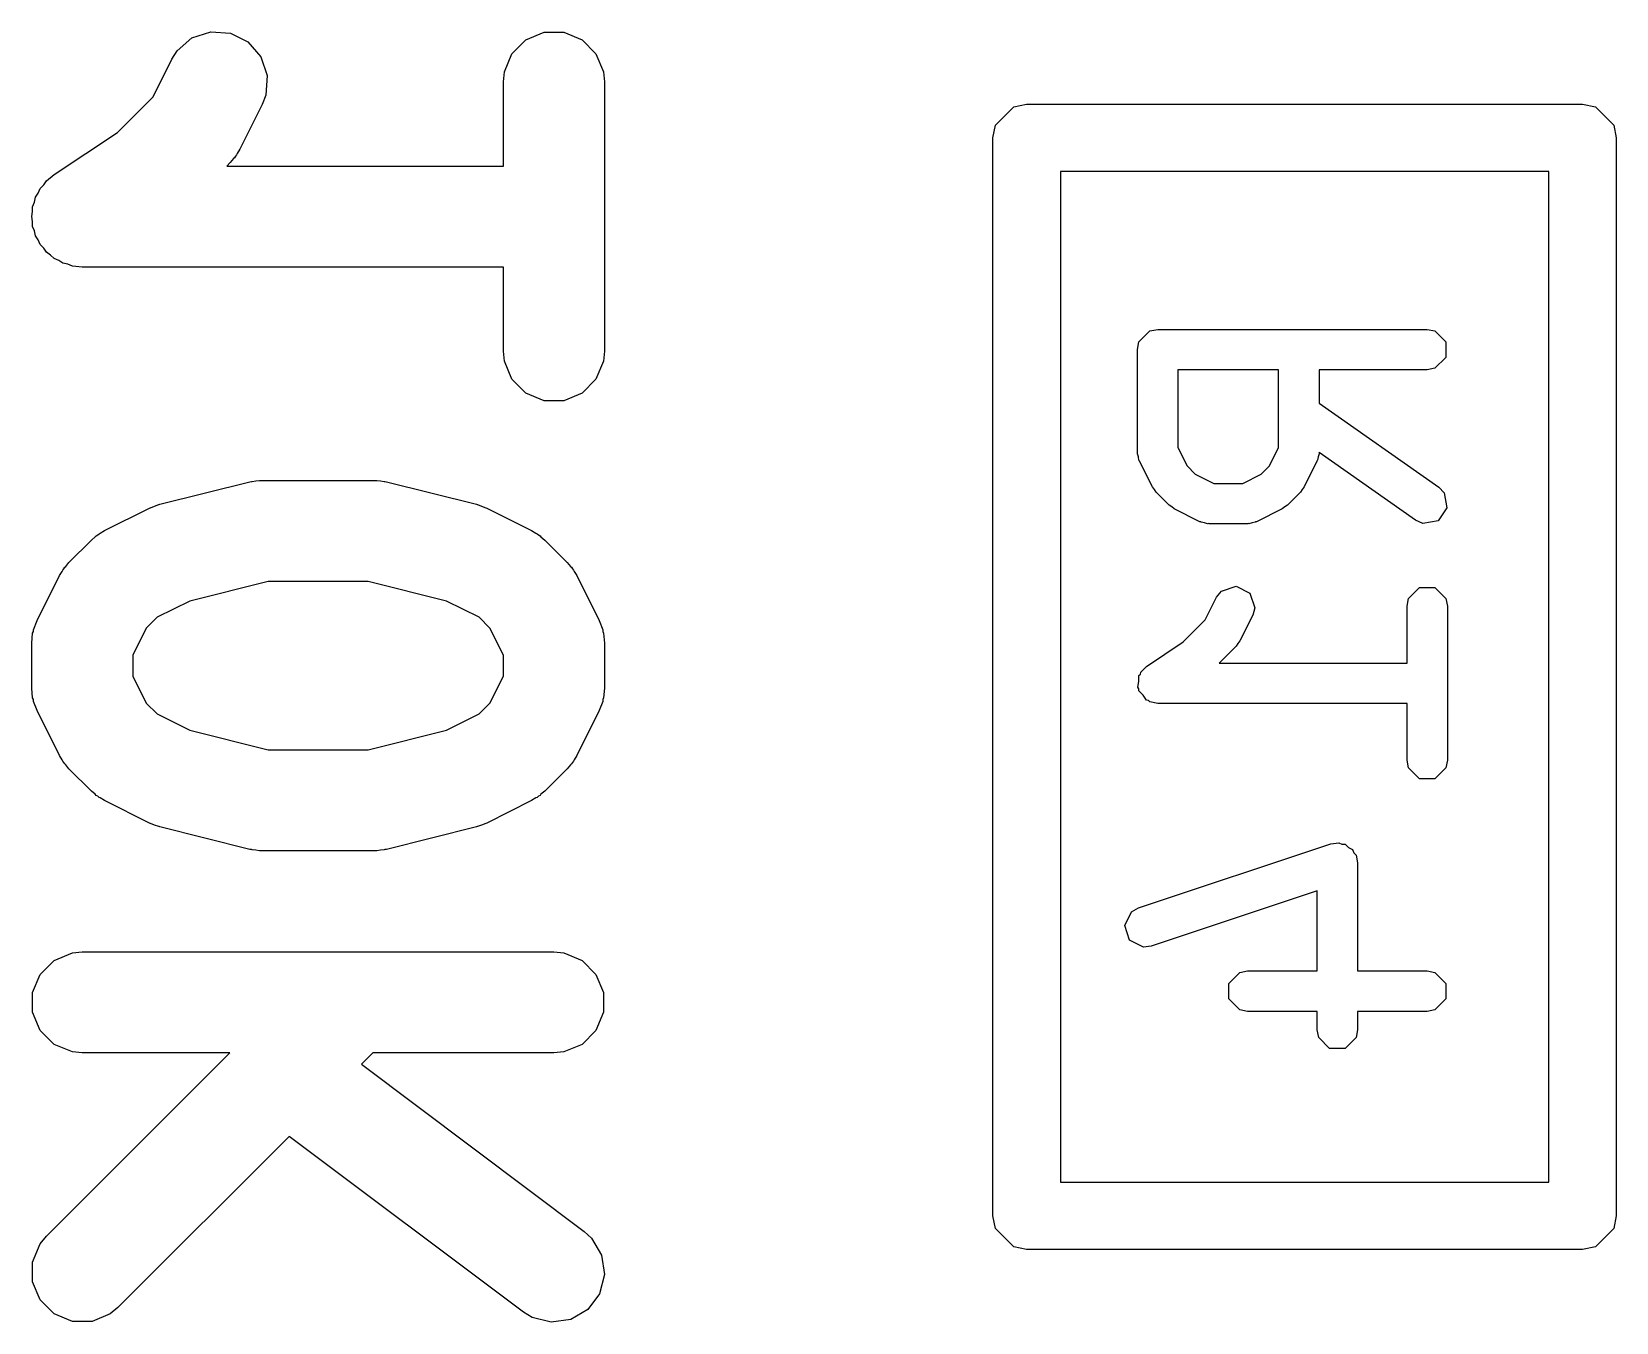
# Model space of a CAD drawing. Extents: x 0.5 to 3.31, y -7.84 to -5.91.
# Drawn here: x 2.1706 to 2.2632, y -6.9662 to -6.8908 of the extents above; entities that cross this region are included whole.
import ezdxf

# ---------------------------------------------------------------- set-up
doc = ezdxf.new("R2010")
doc.units = 0
doc.header["$MEASUREMENT"] = 0
doc.layers.add('BLACK', color=7, linetype='CONTINUOUS')

msp = doc.modelspace()

# ---------------------------------------------------------------- linework, layer by layer
at = {"layer": 'BLACK', "linetype": 'CONTINUOUS'}
for p, q in [((2.179125, -6.891893), (2.179996, -6.891138)), ((2.179996, -6.891138), (2.181089, -6.890774)), ((2.181089, -6.890774), (2.182238, -6.890855)), ((2.182238, -6.890855), (2.183268, -6.891371)), ((2.183268, -6.891371), (2.184023, -6.892241)), ((2.198688, -6.892063), (2.199503, -6.891248)), ((2.199503, -6.891248), (2.200567, -6.890807)), ((2.200567, -6.890807), (2.201719, -6.890807)), ((2.201719, -6.890807), (2.202784, -6.891248)), ((2.202784, -6.891248), (2.203598, -6.892063)), ((2.177719, -6.894579), (2.178817, -6.892383)), ((2.178817, -6.892383), (2.179125, -6.891893)), ((2.184023, -6.892241), (2.184388, -6.893334)), ((2.198247, -6.893127), (2.198688, -6.892063)), ((2.203598, -6.892063), (2.204039, -6.893127)), ((2.19819, -6.893703), (2.198247, -6.893127)), ((2.204039, -6.893127), (2.204096, -6.893703)), ((2.184388, -6.893334), (2.184306, -6.894483)), ((2.19819, -6.898625), (2.19819, -6.893703)), ((2.204096, -6.893703), (2.204096, -6.909451)), ((2.17564, -6.896658), (2.177719, -6.894579)), ((2.184099, -6.895024), (2.182787, -6.897649)), ((2.184306, -6.894483), (2.184099, -6.895024)), ((2.226941, -6.896231), (2.228007, -6.895166)), ((2.228007, -6.895166), (2.22876, -6.895016)), ((2.22876, -6.895016), (2.26124, -6.895016)), ((2.26124, -6.895016), (2.261993, -6.895166)), ((2.261993, -6.895166), (2.263059, -6.896231)), ((2.171946, -6.899121), (2.17564, -6.896658)), ((2.226791, -6.896984), (2.226941, -6.896231)), ((2.226791, -6.959976), (2.226791, -6.896984)), ((2.263059, -6.896231), (2.263209, -6.896984)), ((2.263209, -6.896984), (2.263209, -6.959976)), ((2.182631, -6.897896), (2.182601, -6.897969)), ((2.182787, -6.897649), (2.182631, -6.897896)), ((2.182234, -6.898416), (2.182025, -6.898625)), ((2.182025, -6.898625), (2.19819, -6.898625)), ((2.182419, -6.898189), (2.182234, -6.898416)), ((2.182478, -6.898138), (2.182419, -6.898189)), ((2.182534, -6.89805), (2.182478, -6.898138)), ((2.182601, -6.897969), (2.182534, -6.89805)), ((2.171129, -6.899937), (2.171336, -6.89973)), ((2.171336, -6.89973), (2.171498, -6.899487)), ((2.171498, -6.899487), (2.171941, -6.899124)), ((2.171941, -6.899124), (2.171944, -6.899122)), ((2.171944, -6.899122), (2.171946, -6.899121)), ((2.171944, -6.899122), (2.171944, -6.899122)), ((2.230728, -6.898953), (2.230728, -6.958008)), ((2.259272, -6.898953), (2.230728, -6.898953)), ((2.259272, -6.958008), (2.259272, -6.898953)), ((2.1708, -6.900731), (2.170857, -6.900445)), ((2.170857, -6.900445), (2.171018, -6.900204)), ((2.171018, -6.900204), (2.171129, -6.899937)), ((2.170631, -6.901574), (2.170688, -6.901291)), ((2.170688, -6.901861), (2.170631, -6.901574)), ((2.170688, -6.901001), (2.1708, -6.900731)), ((2.170688, -6.901291), (2.170688, -6.901001)), ((2.170688, -6.902153), (2.170688, -6.901861)), ((2.170799, -6.902421), (2.170688, -6.902153)), ((2.170855, -6.902705), (2.170799, -6.902421)), ((2.171017, -6.902948), (2.170855, -6.902705)), ((2.171129, -6.903218), (2.171017, -6.902948)), ((2.171333, -6.903422), (2.171129, -6.903218)), ((2.171494, -6.903663), (2.171333, -6.903422)), ((2.171737, -6.903826), (2.171494, -6.903663)), ((2.171944, -6.904033), (2.171737, -6.903826)), ((2.172211, -6.904143), (2.171944, -6.904033)), ((2.172451, -6.904304), (2.172211, -6.904143)), ((2.172738, -6.904362), (2.172451, -6.904304)), ((2.173008, -6.904473), (2.172738, -6.904362)), ((2.173578, -6.90453), (2.173008, -6.904473)), ((2.173581, -6.90453), (2.173578, -6.90453)), ((2.173582, -6.90453), (2.173581, -6.90453)), ((2.173584, -6.90453), (2.173582, -6.90453)), ((2.19819, -6.90453), (2.173584, -6.90453)), ((2.19819, -6.909451), (2.19819, -6.90453)), ((2.235233, -6.909358), (2.235323, -6.908906)), ((2.235323, -6.908906), (2.235962, -6.908267)), ((2.235962, -6.908267), (2.236414, -6.908177)), ((2.236414, -6.908177), (2.252162, -6.908177)), ((2.252162, -6.908177), (2.252614, -6.908267)), ((2.252614, -6.908267), (2.253254, -6.908906)), ((2.253254, -6.908906), (2.253254, -6.90981)), ((2.198247, -6.910027), (2.19819, -6.909451)), ((2.204096, -6.909451), (2.204039, -6.910027)), ((2.235233, -6.915357), (2.235233, -6.909358)), ((2.253254, -6.90981), (2.252614, -6.910449)), ((2.198688, -6.911092), (2.198247, -6.910027)), ((2.204039, -6.910027), (2.203598, -6.911092)), ((2.243482, -6.910539), (2.237596, -6.910539)), ((2.237596, -6.910539), (2.237596, -6.915078)), ((2.243482, -6.915078), (2.243482, -6.910539)), ((2.252162, -6.910539), (2.245845, -6.910539)), ((2.245845, -6.910539), (2.245845, -6.912492)), ((2.252614, -6.910449), (2.252162, -6.910539)), ((2.199503, -6.911907), (2.198688, -6.911092)), ((2.203598, -6.911092), (2.202784, -6.911907)), ((2.200567, -6.912347), (2.199503, -6.911907)), ((2.201719, -6.912347), (2.200567, -6.912347)), ((2.202784, -6.911907), (2.201719, -6.912347)), ((2.245845, -6.912492), (2.25284, -6.917389)), ((2.235245, -6.915415), (2.235233, -6.915357)), ((2.235236, -6.915441), (2.235245, -6.915415)), ((2.235286, -6.915623), (2.235236, -6.915441)), ((2.237596, -6.915078), (2.238135, -6.916157)), ((2.242943, -6.916157), (2.243482, -6.915078)), ((2.245842, -6.915441), (2.245791, -6.915623)), ((2.245841, -6.915373), (2.245833, -6.915415)), ((2.245833, -6.915415), (2.245842, -6.915441)), ((2.251485, -6.919324), (2.245841, -6.915373)), ((2.235323, -6.915809), (2.235286, -6.915623)), ((2.235342, -6.915828), (2.235323, -6.915809)), ((2.235358, -6.915885), (2.235342, -6.915828)), ((2.236108, -6.917385), (2.235358, -6.915885)), ((2.238135, -6.916157), (2.238614, -6.916636)), ((2.242464, -6.916636), (2.242943, -6.916157)), ((2.24572, -6.915885), (2.24497, -6.917385)), ((2.245735, -6.915828), (2.24572, -6.915885)), ((2.245755, -6.915809), (2.245735, -6.915828)), ((2.245791, -6.915623), (2.245755, -6.915809)), ((2.178117, -6.918398), (2.183367, -6.917086)), ((2.183367, -6.917086), (2.183466, -6.917071)), ((2.183466, -6.917071), (2.183507, -6.917054)), ((2.183507, -6.917054), (2.183724, -6.917033)), ((2.183724, -6.917033), (2.183939, -6.917001)), ((2.183939, -6.917001), (2.183982, -6.917007)), ((2.183982, -6.917007), (2.184083, -6.916997)), ((2.184083, -6.916997), (2.190644, -6.916997)), ((2.190644, -6.916997), (2.190745, -6.917007)), ((2.190745, -6.917007), (2.190788, -6.917001)), ((2.190788, -6.917001), (2.191004, -6.917033)), ((2.191004, -6.917033), (2.19122, -6.917054)), ((2.19122, -6.917054), (2.191261, -6.917071)), ((2.191261, -6.917071), (2.19136, -6.917086)), ((2.19136, -6.917086), (2.19661, -6.918398)), ((2.236224, -6.917535), (2.236108, -6.917385)), ((2.238614, -6.916636), (2.239693, -6.917175)), ((2.239693, -6.917175), (2.241385, -6.917175)), ((2.241385, -6.917175), (2.242464, -6.916636)), ((2.24497, -6.917385), (2.244854, -6.917534)), ((2.236329, -6.917692), (2.236224, -6.917535)), ((2.237079, -6.918442), (2.236329, -6.917692)), ((2.244749, -6.917692), (2.243999, -6.918442)), ((2.244854, -6.917534), (2.244749, -6.917692)), ((2.25284, -6.917389), (2.253159, -6.917722)), ((2.253159, -6.917722), (2.253316, -6.918612)), ((2.174888, -6.919934), (2.177513, -6.918621)), ((2.177513, -6.918621), (2.177555, -6.918605)), ((2.177555, -6.918605), (2.177572, -6.918593)), ((2.177572, -6.918593), (2.177814, -6.918506)), ((2.177814, -6.918506), (2.178053, -6.918415)), ((2.178053, -6.918415), (2.178075, -6.918413)), ((2.178075, -6.918413), (2.178117, -6.918398)), ((2.19661, -6.918398), (2.196652, -6.918413)), ((2.196652, -6.918413), (2.196674, -6.918415)), ((2.196674, -6.918415), (2.196914, -6.918506)), ((2.196914, -6.918506), (2.197155, -6.918593)), ((2.197155, -6.918593), (2.197172, -6.918605)), ((2.197172, -6.918605), (2.197214, -6.918621)), ((2.197214, -6.918621), (2.199839, -6.919934)), ((2.237237, -6.918547), (2.237079, -6.918442)), ((2.237386, -6.918663), (2.237237, -6.918547)), ((2.238886, -6.919413), (2.237386, -6.918663)), ((2.243692, -6.918663), (2.242192, -6.919413)), ((2.243842, -6.918547), (2.243692, -6.918663)), ((2.243999, -6.918442), (2.243842, -6.918547)), ((2.253316, -6.918612), (2.252797, -6.919353)), ((2.174487, -6.920186), (2.174568, -6.92012)), ((2.174568, -6.92012), (2.17464, -6.92009)), ((2.17464, -6.92009), (2.174888, -6.919934)), ((2.199839, -6.919934), (2.200087, -6.92009)), ((2.200087, -6.92009), (2.200159, -6.92012)), ((2.200159, -6.92012), (2.20024, -6.920186)), ((2.238943, -6.919429), (2.238886, -6.919413)), ((2.238962, -6.919448), (2.238943, -6.919429)), ((2.239148, -6.919485), (2.238962, -6.919448)), ((2.23933, -6.919535), (2.239148, -6.919485)), ((2.239356, -6.919526), (2.23933, -6.919535)), ((2.239414, -6.919538), (2.239356, -6.919526)), ((2.241664, -6.919538), (2.239414, -6.919538)), ((2.241722, -6.919526), (2.241664, -6.919538)), ((2.241747, -6.919535), (2.241722, -6.919526)), ((2.24193, -6.919485), (2.241747, -6.919535)), ((2.242116, -6.919448), (2.24193, -6.919485)), ((2.242135, -6.919429), (2.242116, -6.919448)), ((2.242192, -6.919413), (2.242135, -6.919429)), ((2.251907, -6.91951), (2.251485, -6.919324)), ((2.252797, -6.919353), (2.251907, -6.91951)), ((2.172808, -6.921799), (2.174121, -6.920487)), ((2.174121, -6.920487), (2.174347, -6.920301)), ((2.174347, -6.920301), (2.174398, -6.920242)), ((2.174398, -6.920242), (2.174487, -6.920186)), ((2.20024, -6.920186), (2.200329, -6.920242)), ((2.200329, -6.920242), (2.20038, -6.920301)), ((2.20038, -6.920301), (2.200606, -6.920487)), ((2.200606, -6.920487), (2.201919, -6.921799)), ((2.172623, -6.922026), (2.172808, -6.921799)), ((2.201919, -6.921799), (2.202104, -6.922026)), ((2.170943, -6.925191), (2.172255, -6.922567)), ((2.172255, -6.922567), (2.172411, -6.922319)), ((2.172411, -6.922319), (2.172441, -6.922247)), ((2.172441, -6.922247), (2.172508, -6.922166)), ((2.172508, -6.922166), (2.172564, -6.922077)), ((2.172564, -6.922077), (2.172623, -6.922026)), ((2.184446, -6.922903), (2.179864, -6.924048)), ((2.190281, -6.922903), (2.184446, -6.922903)), ((2.194863, -6.924048), (2.190281, -6.922903)), ((2.202104, -6.922026), (2.202163, -6.922077)), ((2.202163, -6.922077), (2.202219, -6.922166)), ((2.202219, -6.922166), (2.202286, -6.922247)), ((2.202286, -6.922247), (2.202316, -6.922319)), ((2.202316, -6.922319), (2.202472, -6.922567)), ((2.202472, -6.922567), (2.203784, -6.925191)), ((2.239193, -6.925156), (2.239857, -6.923828)), ((2.239857, -6.923828), (2.24014, -6.923464)), ((2.24014, -6.923464), (2.240998, -6.923178)), ((2.240998, -6.923178), (2.241806, -6.923582)), ((2.241806, -6.923582), (2.242092, -6.92444)), ((2.251071, -6.923904), (2.25171, -6.923265)), ((2.25171, -6.923265), (2.252614, -6.923265)), ((2.252614, -6.923265), (2.253254, -6.923904)), ((2.179864, -6.924048), (2.177958, -6.925002)), ((2.196769, -6.925002), (2.194863, -6.924048)), ((2.242092, -6.92444), (2.24197, -6.924884)), ((2.250981, -6.924356), (2.251071, -6.923904)), ((2.250981, -6.927674), (2.250981, -6.924356)), ((2.253254, -6.923904), (2.253344, -6.924356)), ((2.253344, -6.924356), (2.253344, -6.933355)), ((2.170736, -6.925732), (2.170943, -6.925191)), ((2.177323, -6.925636), (2.176537, -6.927209)), ((2.177958, -6.925002), (2.177323, -6.925636)), ((2.197404, -6.925636), (2.196769, -6.925002)), ((2.19819, -6.927209), (2.197404, -6.925636)), ((2.203784, -6.925191), (2.203991, -6.925732)), ((2.237912, -6.926437), (2.239193, -6.925156)), ((2.24197, -6.924884), (2.24122, -6.926384)), ((2.170631, -6.926512), (2.170688, -6.925936)), ((2.170631, -6.929136), (2.170631, -6.926512)), ((2.170688, -6.925936), (2.170729, -6.925838)), ((2.170729, -6.925838), (2.170736, -6.925732)), ((2.203991, -6.925732), (2.203998, -6.925838)), ((2.203998, -6.925838), (2.204039, -6.925936)), ((2.204039, -6.925936), (2.204096, -6.926512)), ((2.204096, -6.926512), (2.204096, -6.929136)), ((2.235759, -6.927873), (2.237912, -6.926437)), ((2.241104, -6.926533), (2.240999, -6.926691)), ((2.24122, -6.926384), (2.241104, -6.926533)), ((2.176537, -6.927209), (2.176537, -6.928439)), ((2.19819, -6.928439), (2.19819, -6.927209)), ((2.240999, -6.926691), (2.240016, -6.927674)), ((2.176537, -6.928439), (2.177323, -6.930012)), ((2.197404, -6.930012), (2.19819, -6.928439)), ((2.235323, -6.928403), (2.235409, -6.928317)), ((2.235323, -6.928747), (2.235323, -6.928403)), ((2.235409, -6.928317), (2.235433, -6.928198)), ((2.235433, -6.928198), (2.235759, -6.927873)), ((2.240016, -6.927674), (2.250981, -6.927674)), ((2.170688, -6.929713), (2.170631, -6.929136)), ((2.204096, -6.929136), (2.204039, -6.929713)), ((2.235256, -6.929084), (2.235323, -6.928747)), ((2.235323, -6.929186), (2.235256, -6.929084)), ((2.235323, -6.929307), (2.235323, -6.929186)), ((2.235566, -6.929551), (2.235323, -6.929307)), ((2.170729, -6.929811), (2.170688, -6.929713)), ((2.170736, -6.929916), (2.170729, -6.929811)), ((2.170943, -6.930457), (2.170736, -6.929916)), ((2.177323, -6.930012), (2.177958, -6.930647)), ((2.196769, -6.930647), (2.197404, -6.930012)), ((2.203991, -6.929916), (2.203784, -6.930457)), ((2.203998, -6.929811), (2.203991, -6.929916)), ((2.204039, -6.929713), (2.203998, -6.929811)), ((2.235757, -6.929837), (2.235566, -6.929551)), ((2.235876, -6.92986), (2.235757, -6.929837)), ((2.235962, -6.929946), (2.235876, -6.92986)), ((2.236414, -6.930036), (2.235962, -6.929946)), ((2.250981, -6.930036), (2.236414, -6.930036)), ((2.250981, -6.933355), (2.250981, -6.930036)), ((2.172255, -6.933082), (2.170943, -6.930457)), ((2.177958, -6.930647), (2.179864, -6.9316)), ((2.194863, -6.9316), (2.196769, -6.930647)), ((2.203784, -6.930457), (2.202472, -6.933082)), ((2.179864, -6.9316), (2.184446, -6.932745)), ((2.190281, -6.932745), (2.194863, -6.9316)), ((2.172411, -6.93333), (2.172255, -6.933082)), ((2.184446, -6.932745), (2.190281, -6.932745)), ((2.202472, -6.933082), (2.202316, -6.93333)), ((2.172441, -6.933402), (2.172411, -6.93333)), ((2.172508, -6.933483), (2.172441, -6.933402)), ((2.172564, -6.933572), (2.172508, -6.933483)), ((2.172623, -6.933623), (2.172564, -6.933572)), ((2.172808, -6.933849), (2.172623, -6.933623)), ((2.174121, -6.935161), (2.172808, -6.933849)), ((2.201919, -6.933849), (2.200606, -6.935161)), ((2.202104, -6.933623), (2.201919, -6.933849)), ((2.202163, -6.933571), (2.202104, -6.933623)), ((2.202219, -6.933483), (2.202163, -6.933571)), ((2.202286, -6.933402), (2.202219, -6.933483)), ((2.202316, -6.93333), (2.202286, -6.933402)), ((2.251071, -6.933807), (2.250981, -6.933355)), ((2.25171, -6.934446), (2.251071, -6.933807)), ((2.253254, -6.933807), (2.252614, -6.934446)), ((2.253344, -6.933355), (2.253254, -6.933807)), ((2.252614, -6.934446), (2.25171, -6.934446)), ((2.174347, -6.935347), (2.174121, -6.935161)), ((2.174398, -6.935406), (2.174347, -6.935347)), ((2.174487, -6.935462), (2.174398, -6.935406)), ((2.174568, -6.935529), (2.174487, -6.935462)), ((2.17464, -6.935558), (2.174568, -6.935529)), ((2.174888, -6.935714), (2.17464, -6.935558)), ((2.177513, -6.937027), (2.174888, -6.935714)), ((2.199839, -6.935714), (2.197214, -6.937027)), ((2.200087, -6.935558), (2.199839, -6.935714)), ((2.200159, -6.935529), (2.200087, -6.935558)), ((2.20024, -6.935462), (2.200159, -6.935529)), ((2.200329, -6.935406), (2.20024, -6.935462)), ((2.20038, -6.935347), (2.200329, -6.935406)), ((2.200606, -6.935161), (2.20038, -6.935347)), ((2.177555, -6.937043), (2.177513, -6.937027)), ((2.177572, -6.937056), (2.177555, -6.937043)), ((2.177814, -6.937142), (2.177572, -6.937056)), ((2.178053, -6.937234), (2.177814, -6.937142)), ((2.178075, -6.937235), (2.178053, -6.937234)), ((2.178117, -6.93725), (2.178075, -6.937235)), ((2.183367, -6.938563), (2.178117, -6.93725)), ((2.19661, -6.93725), (2.19136, -6.938563)), ((2.196652, -6.937235), (2.19661, -6.93725)), ((2.196674, -6.937234), (2.196652, -6.937235)), ((2.196914, -6.937142), (2.196674, -6.937234)), ((2.197155, -6.937056), (2.196914, -6.937142)), ((2.197172, -6.937043), (2.197155, -6.937056)), ((2.197214, -6.937027), (2.197172, -6.937043)), ((2.183466, -6.938578), (2.183367, -6.938563)), ((2.183507, -6.938594), (2.183466, -6.938578)), ((2.183724, -6.938616), (2.183507, -6.938594)), ((2.183939, -6.938647), (2.183724, -6.938616)), ((2.183982, -6.938641), (2.183939, -6.938647)), ((2.184083, -6.938651), (2.183982, -6.938641)), ((2.190644, -6.938651), (2.184083, -6.938651)), ((2.190745, -6.938641), (2.190644, -6.938651)), ((2.190788, -6.938647), (2.190745, -6.938641)), ((2.191004, -6.938615), (2.190788, -6.938647)), ((2.19122, -6.938594), (2.191004, -6.938615)), ((2.191261, -6.938578), (2.19122, -6.938594)), ((2.19136, -6.938563), (2.191261, -6.938578)), ((2.235291, -6.941983), (2.24654, -6.938233)), ((2.24654, -6.938233), (2.246997, -6.938176)), ((2.246997, -6.938176), (2.247171, -6.938263)), ((2.247171, -6.938263), (2.247365, -6.938263)), ((2.247365, -6.938263), (2.24756, -6.938457)), ((2.24756, -6.938457), (2.247805, -6.93858)), ((2.247805, -6.93858), (2.247867, -6.938764)), ((2.247867, -6.938764), (2.248004, -6.938902)), ((2.248004, -6.938902), (2.248094, -6.939354)), ((2.248094, -6.939354), (2.248094, -6.945672)), ((2.245732, -6.940993), (2.236038, -6.944224)), ((2.245732, -6.945672), (2.245732, -6.940993)), ((2.234486, -6.94302), (2.234891, -6.942211)), ((2.234891, -6.942211), (2.235291, -6.941983)), ((2.234772, -6.943877), (2.234486, -6.94302)), ((2.235581, -6.944282), (2.234772, -6.943877)), ((2.236038, -6.944224), (2.235581, -6.944282)), ((2.171129, -6.945869), (2.171944, -6.945054)), ((2.171944, -6.945054), (2.173008, -6.944613)), ((2.173008, -6.944613), (2.173584, -6.944556)), ((2.173584, -6.944556), (2.201143, -6.944556)), ((2.201143, -6.944556), (2.201719, -6.944613)), ((2.201719, -6.944613), (2.202784, -6.945054)), ((2.202784, -6.945054), (2.203598, -6.945869)), ((2.170688, -6.946933), (2.171129, -6.945869)), ((2.203598, -6.945869), (2.204039, -6.946933)), ((2.240573, -6.946401), (2.241212, -6.945762)), ((2.241212, -6.945762), (2.241664, -6.945672)), ((2.241664, -6.945672), (2.245732, -6.945672)), ((2.248094, -6.945672), (2.252162, -6.945672)), ((2.252162, -6.945672), (2.252614, -6.945762)), ((2.252614, -6.945762), (2.253254, -6.946401)), ((2.170688, -6.948085), (2.170688, -6.946933)), ((2.204039, -6.946933), (2.204039, -6.948085)), ((2.240573, -6.947305), (2.240573, -6.946401)), ((2.253254, -6.946401), (2.253254, -6.947305)), ((2.241212, -6.947944), (2.240573, -6.947305)), ((2.253254, -6.947305), (2.252614, -6.947944)), ((2.171129, -6.94915), (2.170688, -6.948085)), ((2.204039, -6.948085), (2.203598, -6.94915)), ((2.241664, -6.948034), (2.241212, -6.947944)), ((2.245732, -6.948034), (2.241664, -6.948034)), ((2.245732, -6.949103), (2.245732, -6.948034)), ((2.252162, -6.948034), (2.248094, -6.948034)), ((2.248094, -6.948034), (2.248094, -6.949103)), ((2.252614, -6.947944), (2.252162, -6.948034)), ((2.171944, -6.949964), (2.171129, -6.94915)), ((2.203598, -6.94915), (2.202784, -6.949964)), ((2.245822, -6.949555), (2.245732, -6.949103)), ((2.246461, -6.950194), (2.245822, -6.949555)), ((2.248004, -6.949555), (2.247365, -6.950194)), ((2.248094, -6.949103), (2.248004, -6.949555)), ((2.171496, -6.961169), (2.182203, -6.950462)), ((2.173008, -6.950405), (2.171944, -6.949964)), ((2.173584, -6.950462), (2.173008, -6.950405)), ((2.182203, -6.950462), (2.173584, -6.950462)), ((2.190555, -6.950462), (2.18989, -6.951127)), ((2.201143, -6.950462), (2.190555, -6.950462)), ((2.201719, -6.950405), (2.201143, -6.950462)), ((2.202784, -6.949964), (2.201719, -6.950405)), ((2.247365, -6.950194), (2.246461, -6.950194)), ((2.18989, -6.951127), (2.202915, -6.960895)), ((2.185672, -6.955345), (2.175672, -6.965345)), ((2.199371, -6.965619), (2.185672, -6.955345)), ((2.230728, -6.958008), (2.259272, -6.958008)), ((2.202915, -6.960895), (2.203341, -6.961286)), ((2.226941, -6.96073), (2.226791, -6.959976)), ((2.228007, -6.961795), (2.226941, -6.96073)), ((2.263059, -6.96073), (2.261993, -6.961795)), ((2.263209, -6.959976), (2.263059, -6.96073)), ((2.170688, -6.962681), (2.171129, -6.961617)), ((2.171129, -6.961617), (2.171496, -6.961169)), ((2.203341, -6.961286), (2.203928, -6.962277)), ((2.22876, -6.961945), (2.228007, -6.961795)), ((2.261993, -6.961795), (2.26124, -6.961945)), ((2.170688, -6.963833), (2.170688, -6.962681)), ((2.203928, -6.962277), (2.204091, -6.963418)), ((2.26124, -6.961945), (2.22876, -6.961945)), ((2.204091, -6.963418), (2.203805, -6.964534)), ((2.171129, -6.964898), (2.170688, -6.963833)), ((2.203805, -6.964534), (2.203114, -6.965456)), ((2.171944, -6.965712), (2.171129, -6.964898)), ((2.175672, -6.965345), (2.175224, -6.965712)), ((2.203114, -6.965456), (2.202123, -6.966043)), ((2.173008, -6.966153), (2.171944, -6.965712)), ((2.17416, -6.966153), (2.173008, -6.966153)), ((2.175224, -6.965712), (2.17416, -6.966153)), ((2.199866, -6.96592), (2.199371, -6.965619)), ((2.200982, -6.966206), (2.199866, -6.96592)), ((2.202123, -6.966043), (2.200982, -6.966206))]:
    msp.add_line(p, q, dxfattribs=at)

doc.saveas('drawing.dxf')
